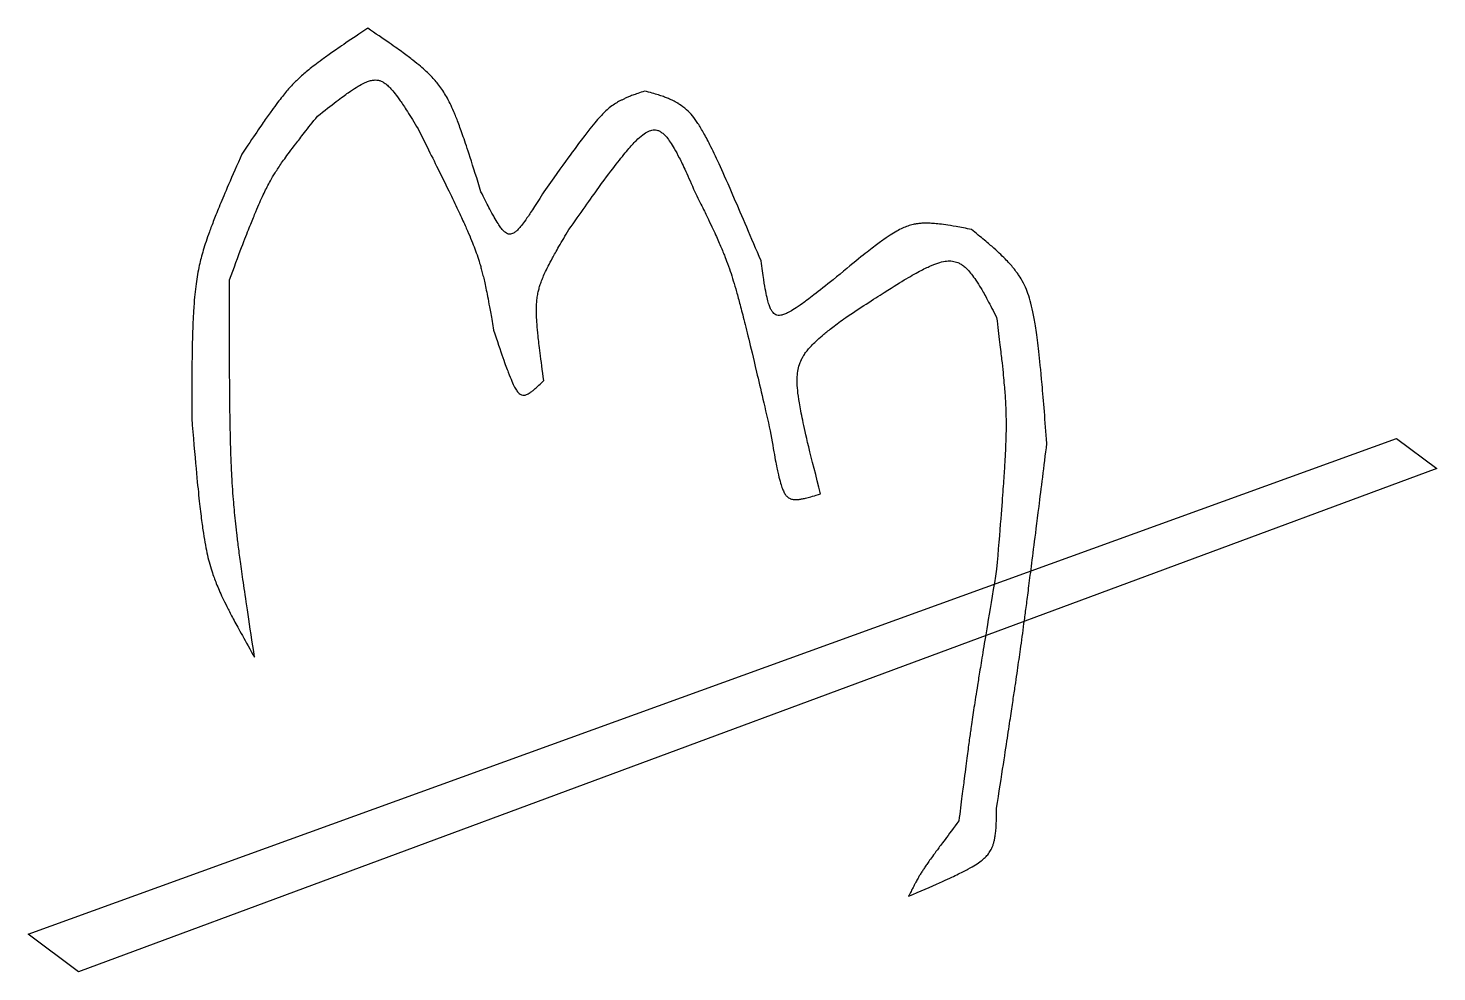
# Model space of a CAD drawing. Header units: millimetres. Extents: x 1.1 to 12.3, y 0.7 to 8.2.
import ezdxf

# ---------------------------------------------------------------- set-up
doc = ezdxf.new("R2010")
doc.units = ezdxf.units.MM
doc.layers.get('0').update_dxf_attribs({"linetype": 'CONTINUOUS'})

msp = doc.modelspace()

# ---------------------------------------------------------------- linework, layer by layer
msp.add_lwpolyline([(1.5, 0.7), (1.1, 1), (11.98, 4.94), (12.3, 4.7)], close=True)
for points in [[(3.8, 8.2), (3.2, 7.8), (2.8, 7.2)], [(4.7, 6.9), (4.432, 7.775), (3.8, 8.2)], [(3.4, 7.5), (3.9, 7.9), (4.2, 7.4)], [(6, 7.7), (5.7, 7.6), (5.2, 6.9)], [(6.927, 6.35), (6.4, 7.6), (6, 7.7)], [(2.7, 6.2), (3, 7), (3.4, 7.5)], [(4.2, 7.4), (4.7, 6.4), (4.8, 5.8)], [(5.4, 6.6), (6.1, 7.6), (6.4, 6.9)], [(2.8, 7.2), (2.4, 6.3), (2.4, 5.1)], [(5.2, 6.9), (4.923, 6.45), (4.7, 6.9)], [(6.4, 6.9), (6.7, 6.3), (7, 5)], [(8.6, 6.6), (8.1, 6.7), (7.5, 6.2)], [(5.2, 5.4), (5.1, 6.1), (5.4, 6.6)], [(9.2, 4.9), (9.1, 6.2), (8.6, 6.6)], [(7.5, 6.2), (7, 5.8), (6.927, 6.35)], [(7.6, 5.9), (8.5, 6.5), (8.8, 5.9)], [(2.9, 3.2), (2.7, 4.5), (2.7, 6.2)], [(7.4, 4.5), (7.125, 5.557), (7.6, 5.9)], [(8.8, 5.9), (8.9, 5.1), (8.8, 3.9)], [(4.8, 5.8), (5, 5.2), (5.2, 5.4)], [(2.4, 5.1), (2.5, 3.9), (2.9, 3.2)], [(7, 5), (7.1, 4.4), (7.4, 4.5)], [(8.8, 2), (9, 3.3), (9.2, 4.9)], [(8.8, 3.9), (8.6, 2.7), (8.5, 1.9)], [(8.1, 1.3), (8.8, 1.6), (8.8, 2)], [(8.5, 1.9), (8.2, 1.5), (8.1, 1.3)]]:
    msp.add_rational_spline(points, [1, 3, 1], degree=2)

doc.saveas('drawing.dxf')
